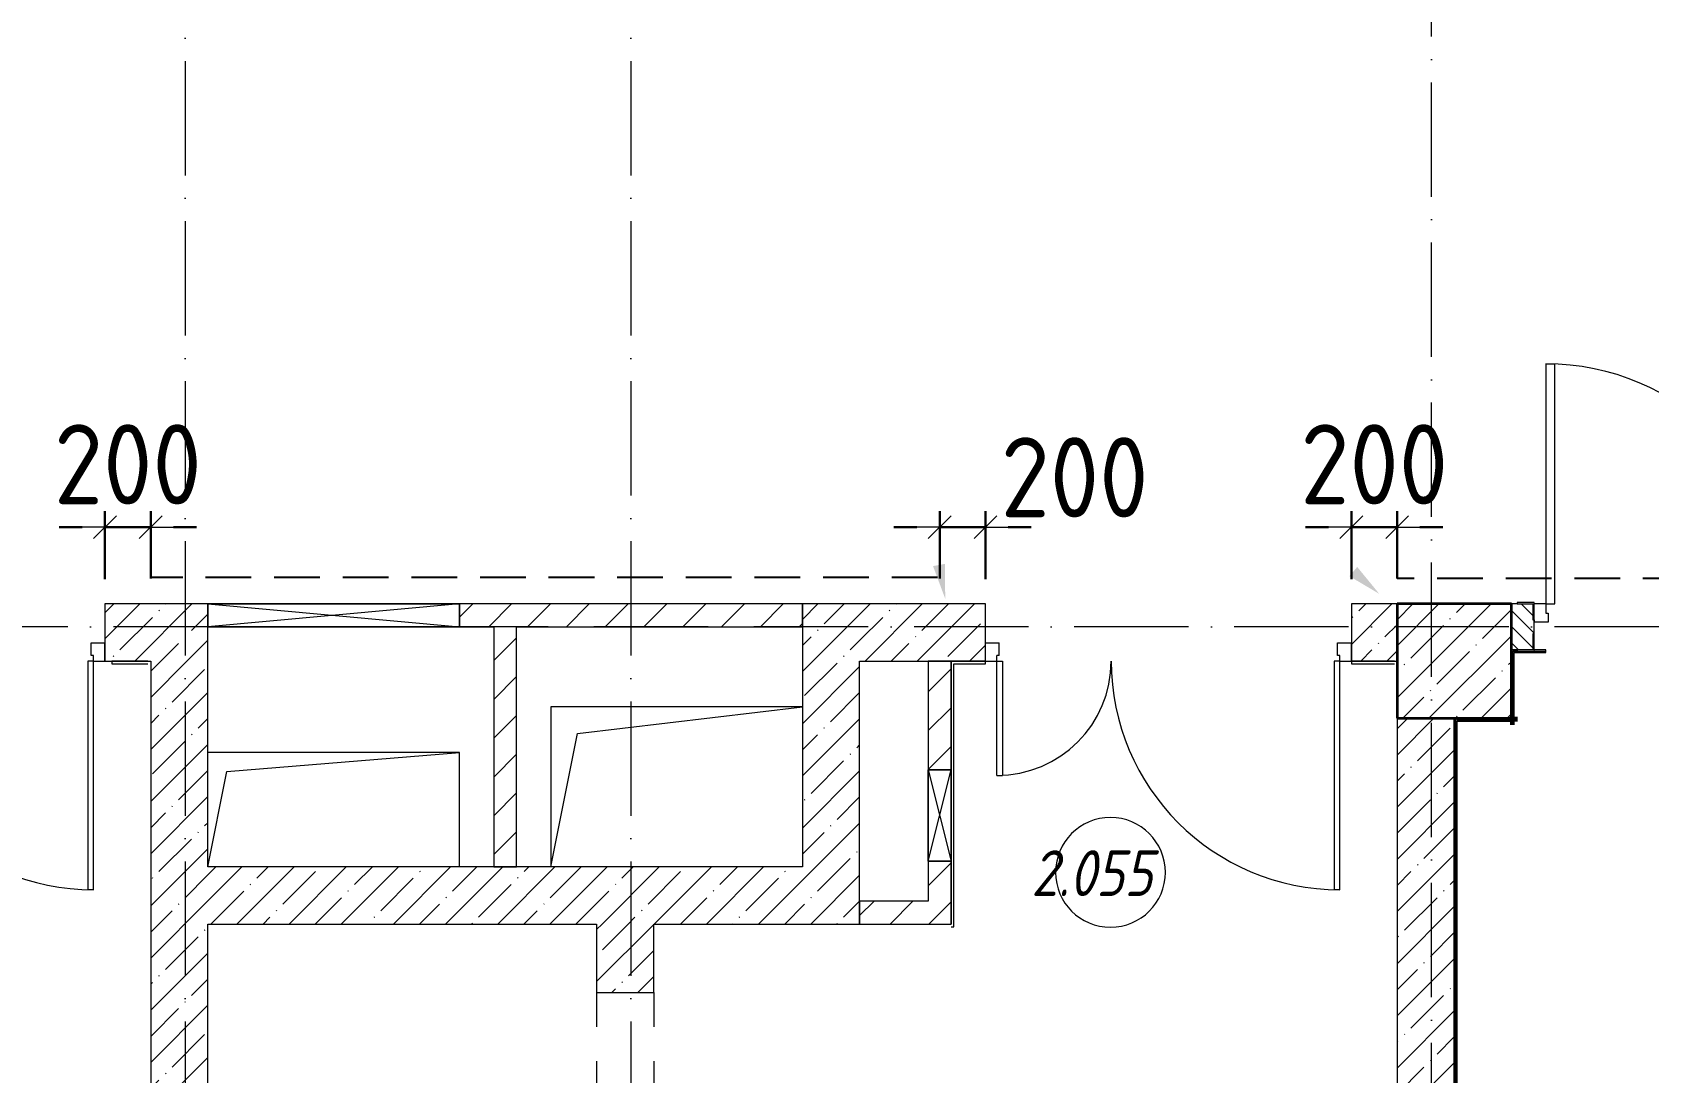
# Model space of a CAD drawing. Header units: millimetres. Extents: x -213536 to 1564669, y -45299 to 942238.
# Drawn here: x 207928 to 214996, y 218665 to 223215 of the extents above; entities that cross this region are included whole.
import ezdxf

# ---------------------------------------------------------------- set-up
doc = ezdxf.new("R2010")
doc.units = ezdxf.units.MM
for name, pattern in [('50_200_ШТРИХ_1Т_ш5_п1_п1_', [700, 500, -100, 0, -100]), ('Штрих короткий', [300, 150, -150]), ('Штриховая _2 мм - 1 мм_', [300, 200, -100])]:
    doc.linetypes.add(name, pattern=pattern)
for name, color, linetype, lineweight in [('0-1', 7, 'Continuous', 5), ('0-2', 7, 'Continuous', 9), ('Каркас_Импост', 7, 'Continuous', 13), ('Марки помещений', 7, 'Continuous', 9), ('Несущие колонны', 7, 'Continuous', 9), ('Несущие колонны-1', 7, 'Continuous', 35), ('Обобщенные модели', 7, 'Continuous', 9), ('Общие ребра', 7, 'Continuous', 9), ('Оси-2', 7, '50_200_ШТРИХ_1Т_ш5_п1_п1_', 9), ('Открывание-1', 7, 'Continuous', 9), ('Панель', 7, 'Continuous', 13), ('Перемычка-1', 7, 'Штрих короткий', 9), ('Размеры', 7, 'Continuous', 15), ('Стены-1', 7, 'Continuous', 13), ('Текстовые примечания', 7, 'Continuous', 9), ('Штриховка разреза-1', 7, 'Continuous', 9), ('Элементы узлов', 7, 'Continuous', 9)]:
    doc.layers.add(name, color=color, linetype=linetype, lineweight=lineweight)
doc.layers.add('Обобщенные модели-2', color=3, linetype='Continuous', lineweight=90, true_color=0x00ff00)
doc.layers.add('СТ-1_1', color=7, linetype='Штриховая _2 мм - 1 мм_', lineweight=90, true_color=0x888888)
doc.layers.get('0-2').off()
doc.styles.add('ISOCPEUR_I_2', font='isocpeui.ttf', dxfattribs={"width": 0.85, "height": 2.3})
doc.styles.add('СПДС', font='isocpeur.ttf', dxfattribs={"width": 0.9})
doc.dimstyles.new('Размера А3', dxfattribs={"dimtxt": 200, "dimasz": 100, "dimexe": 70, "dimexo": 100, "dimgap": 20, "dimtad": 1, "dimdec": 0, "dimrnd": 10, "dimzin": 0, "dimdsep": 46, "dimtxsty": 'СПДС', "dimblk": 'ARROWHEAD_6', "dimcen": 1, "dimclrd": 256, "dimclre": 256, "dimclrt": 256, "dimazin": 0, "dimtfac": 1, "dimtdec": 0, "dimtmove": 2, "dimatfit": 3, "dimfxl": 1, "dimtolj": 1, "dimtzin": 0, "dimarcsym": 0})
pattern_1 = [(45, (0, 0), (-114.0493, 114.0493), []), (45, (114.05, 0), (-114.0493, 114.0493), [201.612, -40.322, 3.353, -36.97])]
pattern_2 = [(45, (0, 0), (-84.8528, 84.8528), [])]

# ---------------------------------------------------------------- blocks, each defined once
blk = doc.blocks.new('Проем_Дверь_Прямоугольный - 1350х2100h_проемы без заполнения-26950587-АИ2_02_План отделки стен 2-го этажа _Часть 2_')
at = {"layer": 'Перемычка-1'}
for p, q in [((675, 125), (-675, 125)), ((675, -125), (-675, -125))]:
    blk.add_line(p, q, dxfattribs=at)
blk = doc.blocks.new('Дверь_СКБ_2Ст_Внутренняя_ШЕР - СОШ_Д-31__Дв_1600x2100h_ЛК_Лифтовой холл _зона безопасности МГН__EIS60-26412756-АИ2_02_План отделки стен 2-го этажа _Часть 2_')
at = {"layer": 'Каркас_Импост'}
for p, q in [((-737.5, 125), (-787.5, 125)), ((-787.5, 125), (-787.5, 45)), ((-737.5, 125), (-737.5, 100)), ((-737.5, 100), (-727.5, 100)), ((-727.5, 100), (-727.5, 45)), ((752.5, 100), (762.5, 100)), ((752.5, 100), (752.5, 45)), ((812.5, 125), (762.5, 125)), ((762.5, 125), (762.5, 100)), ((812.5, 125), (812.5, 45)), ((-727.5, 45), (-787.5, 45)), ((812.5, 45), (752.5, 45))]:
    blk.add_line(p, q, dxfattribs=at)
at = {"layer": 'Открывание-1'}
for centre, radius, start, end in [((-737.5, 125), 1000, 0, 90), ((762.5, 125), 500, 90, 180)]:
    blk.add_arc(centre, radius, start, end, dxfattribs=at)
at = {"layer": 'Панель'}
for p, q in [((-737.5, 1125), (-712.5, 1125)), ((-737.5, 1125), (-737.5, 125)), ((-712.5, 125), (-712.5, 1125)), ((762.5, 625), (737.5, 625)), ((737.5, 125), (737.5, 625)), ((762.5, 625), (762.5, 125)), ((-737.5, 125), (-712.5, 125)), ((762.5, 125), (737.5, 125))]:
    blk.add_line(p, q, dxfattribs=at)
blk = doc.blocks.new('BSC_Колонна _Прямоугольная - 500х500-V94-АИ2_02_План отделки стен 2-го этажа _Часть 2_')
at = {"layer": 'Несущие колонны'}
h = blk.add_hatch(dxfattribs=at)
h.set_pattern_fill('FP_93', color=256, style=0, pattern_type=2)
h.set_pattern_definition([(45, (-7900, -7650), (-114.0493, 114.0493), []), (45, (-7785.95, -7650), (-114.0493, 114.0493), [201.613, -40.323, 3.353, -36.97])])
h.paths.add_polyline_path([(-250, -250), (250, -250), (250, 250), (-250, 250)], flags=0)
at = {"layer": 'Несущие колонны-1'}
for p, q in [((250, 250), (-250, 250)), ((-250, 250), (-250, -250)), ((250, -250), (250, 250)), ((-250, -250), (250, -250))]:
    blk.add_line(p, q, dxfattribs=at)
blk = doc.blocks.new('Дверь_СКБ_1Ст_Внутренняя_ШЕР - СОШ_Д-12_Дв_1150x2100h_С_У учеников_ душевые-28434672-АИ2_02_План отделки стен 2-го этажа _Часть 2_')
at = {"layer": 'Каркас_Импост'}
for p, q in [((-512.5, 100), (-562.5, 100)), ((-512.5, 100), (-512.5, 60)), ((587.5, 100), (537.5, 100)), ((537.5, 100), (537.5, 60)), ((587.5, 100), (587.5, 20)), ((-562.5, 31), (-562.5, 20)), ((-502.5, 20), (-562.5, 20)), ((-512.5, 60), (-502.5, 60)), ((-502.5, 60), (-502.5, 20)), ((527.5, 60), (537.5, 60)), ((527.5, 60), (527.5, 20)), ((587.5, 20), (527.5, 20))]:
    blk.add_line(p, q, dxfattribs=at)
at = {"layer": 'Открывание-1'}
blk.add_arc((-512.5, 100), 1050, 360, 90, dxfattribs=at)
at = {"layer": 'Панель'}
for p, q in [((-512.5, 1150), (-472.5, 1150)), ((-512.5, 1150), (-512.5, 100)), ((-472.5, 100), (-472.5, 1150)), ((-512.5, 100), (-472.5, 100))]:
    blk.add_line(p, q, dxfattribs=at)
blk = doc.blocks.new('Фахверк_СКБ_Уголок - 200_3550_зеркало-28264001-АИ2_02_План отделки стен 2-го этажа _Часть 2_')
at = {"layer": 'Обобщенные модели'}
for p, q in [((200, 156), (125, 156)), ((125, 156), (125, 81)), ((131, 81), (131, 150)), ((131, 150), (200, 150)), ((200, 150), (200, 156)), ((125, 81), (131, 81)), ((131, 19), (125, 19)), ((125, 19), (125, -56)), ((131, -50), (131, 19)), ((125, -56), (200, -56)), ((200, -50), (131, -50)), ((200, -56), (200, -50))]:
    blk.add_line(p, q, dxfattribs=at)
blk = doc.blocks.new('AR_Отверстие прямоугольное _в плите_ - AR_Отверстие прямоугольное _в плите_-30552744-АИ2_02_План отделки стен 2-го этажа _Часть 2_')
at = {"layer": 'Обобщенные модели'}
for p, q in [((550, 350), (-550, 350)), ((-550, 350), (-550, -350)), ((-433.3, 233.3), (550, 350)), ((-550, -350), (-433.3, 233.3))]:
    blk.add_line(p, q, dxfattribs=at)
blk = doc.blocks.new('AR_Отверстие прямоугольное _в плите_ - AR_Отверстие прямоугольное _в плите_-30552508-АИ2_02_План отделки стен 2-го этажа _Часть 2_')
at = {"layer": 'Обобщенные модели'}
for p, q in [((550, 250), (-550, 250)), ((-466.7, 166.7), (550, 250)), ((550, -250), (550, 250)), ((-550, -250), (-466.7, 166.7))]:
    blk.add_line(p, q, dxfattribs=at)
blk = doc.blocks.new('AR_Отверстие прямоугольное _в стене_ - AR_Отверстие прямоугольное _в стене__ОВ-36878146-АИ2_02_План отделки стен 2-го этажа _Часть 2_')
at = {"layer": 'Элементы узлов'}
for p, q in [((-550, -50), (-550, 50)), ((-550, 50), (550, 50)), ((550, 50), (-550, -50)), ((-550, 50), (550, -50)), ((550, 50), (-550, 50)), ((-550, 50), (-550, -50)), ((550, 50), (550, -50)), ((550, -50), (550, 50)), ((550, -50), (-550, -50)), ((-550, -50), (550, -50))]:
    blk.add_line(p, q, dxfattribs=at)
blk = doc.blocks.new('AR_Отверстие прямоугольное _в стене_ - AR_Отверстие прямоугольное _в стене__ОВ-36860920-АИ2_02_План отделки стен 2-го этажа _Часть 2_')
at = {"layer": 'Элементы узлов'}
for p, q in [((-200, -50), (-200, 50)), ((-200, 50), (200, 50)), ((200, 50), (-200, -50)), ((-200, 50), (200, -50)), ((200, 50), (-200, 50)), ((-200, 50), (-200, -50)), ((200, 50), (200, -50)), ((200, -50), (200, 50)), ((200, -50), (-200, -50)), ((-200, -50), (200, -50))]:
    blk.add_line(p, q, dxfattribs=at)
blk = doc.blocks.new('0125-Р-ОО-Ш2-АР-о_23_10_2024_rvt-1-АИ2_02_План отделки стен 2-го этажа _Часть 2_')
at = {"layer": 'Штриховка разреза-1'}
h = blk.add_hatch(dxfattribs=at)
h.set_pattern_fill('FP_1', color=256, style=0, pattern_type=2)
h.set_pattern_definition(pattern_1)
h.paths.add_polyline_path([(2450, 7650), (2450, 7900), (2000, 7900), (2000, 7650), (2200, 7650)], flags=0)
h = blk.add_hatch(dxfattribs=at)
h.set_pattern_fill('FP_3', color=256, style=0, pattern_type=2)
h.set_pattern_definition(pattern_2)
h.paths.add_polyline_path([(5050, 7800), (5050, 7900), (3550, 7900), (3550, 7800), (3800, 7800)], flags=0)
h = blk.add_hatch(dxfattribs=at)
h.set_pattern_fill('FP_1', color=256, style=0, pattern_type=2)
h.set_pattern_definition(pattern_1)
h.paths.add_polyline_path([(5300, 6750), (5300, 7900), (5050, 7900), (5050, 6750), (5275.2, 6750)], flags=0)
h = blk.add_hatch(dxfattribs=at)
h.set_pattern_fill('FP_1', color=256, style=0, pattern_type=2)
h.set_pattern_definition(pattern_1)
h.paths.add_polyline_path([(7650, 7650), (7650, 7900), (7450, 7900), (7450, 7650)], flags=0)
h.paths.add_polyline_path([(5300, 7650), (5850, 7650), (5850, 7900), (5300, 7900)], flags=0)
h = blk.add_hatch(dxfattribs=at)
h.set_pattern_fill('FP_2', color=256, style=0, pattern_type=2)
h.set_pattern_definition([(135, (0, 0), (-35.35534, -35.35534), [])])
h.paths.add_polyline_path([(12750, 7700), (12750, 7900), (12156, 7900), (12156, 7831), (12150, 7831), (12150, 7769), (12156, 7769), (12156, 7700), (12731.1, 7700)], flags=0)
h.paths.add_polyline_path([(9406, 7700), (10994, 7700.7), (10994, 7769), (11000, 7769), (11000, 7831), (10994, 7831), (10994, 7900), (9406, 7899.2), (9406, 7831), (9400, 7831), (9400, 7769), (9406, 7769), (9406, 7740)], flags=0)
h.paths.add_polyline_path([(8175, 7700), (8244, 7700), (8244, 7769), (8250, 7769), (8250, 7831), (8244, 7831), (8244, 7900), (8150, 7900), (8150, 7700)], flags=0)
h = blk.add_hatch(dxfattribs=at)
h.set_pattern_fill('FP_3', color=256, style=0, pattern_type=2)
h.set_pattern_definition(pattern_2)
h.paths.add_polyline_path([(3800, 6750), (3800, 7800), (3700, 7800), (3700, 6750)], flags=0)
h = blk.add_hatch(dxfattribs=at)
h.set_pattern_fill('FP_1', color=256, style=0, pattern_type=2)
h.set_pattern_definition(pattern_1)
h.paths.add_polyline_path([(2246.3, 3550), (2450, 3550), (2450, 7650), (2200, 7650), (2200, 3550)], flags=0)
h = blk.add_hatch(dxfattribs=at)
h.set_pattern_fill('FP_3', color=256, style=0, pattern_type=2)
h.set_pattern_definition(pattern_2)
h.paths.add_polyline_path([(5700, 6500), (5700, 6775), (5600, 6775), (5600, 6500)], flags=0)
h.paths.add_polyline_path([(5700, 7175), (5700, 7650), (5600, 7650), (5600, 7175), (5654.8, 7175)], flags=0)
h = blk.add_hatch(dxfattribs=at)
h.set_pattern_fill('FP_1', color=256, style=0, pattern_type=2)
h.set_pattern_definition(pattern_1)
h.paths.add_polyline_path([(7900, 3800), (7900, 7400), (7650, 7400), (7650, 3800)], flags=0)
h = blk.add_hatch(dxfattribs=at)
h.set_pattern_fill('FP_1', color=256, style=0, pattern_type=2)
h.set_pattern_definition(pattern_1)
h.paths.add_polyline_path([(5275.2, 6500), (5300, 6500), (5300, 6750), (2450, 6750), (2450, 6500), (4400, 6500)], flags=0)
h = blk.add_hatch(dxfattribs=at)
h.set_pattern_fill('FP_3', color=256, style=0, pattern_type=2)
h.set_pattern_definition(pattern_2)
h.paths.add_polyline_path([(5600, 6500), (5600, 6600), (5300, 6600), (5300, 6500)], flags=0)
h = blk.add_hatch(dxfattribs=at)
h.set_pattern_fill('FP_1', color=256, style=0, pattern_type=2)
h.set_pattern_definition(pattern_1)
h.paths.add_polyline_path([(4343.2, 3800), (4400, 3800), (4400, 4850), (4150, 4850), (4150, 3800)], flags=0)
h.paths.add_polyline_path([(4400, 6200), (4400, 6500), (4150, 6500), (4150, 6200)], flags=0)
at = {"layer": 'Стены-1'}
for p, q in [((2450, 7900), (2000, 7900)), ((2000, 7900), (2000, 7650)), ((5050, 7900), (3550, 7900)), ((5050, 7900), (5050, 6750)), ((5300, 7900), (5050, 7900)), ((5050, 7800), (5050, 7900)), ((5850, 7900), (5300, 7900)), ((5850, 7650), (5850, 7900)), ((7650, 7900), (7450, 7900)), ((7450, 7900), (7450, 7650)), ((8175, 7900), (8150, 7900)), ((2450, 7650), (2450, 7800)), ((3550, 7800), (3700, 7800)), ((3700, 7800), (3700, 6750)), ((3800, 7800), (5050, 7800)), ((3800, 6750), (3800, 7800)), ((8250, 7769), (8250, 7831)), ((2000, 7650), (2200, 7650)), ((2200, 7650), (2200, 3550)), ((2450, 6750), (2450, 7650)), ((5300, 6750), (5300, 7650)), ((5300, 7650), (5850, 7650)), ((5700, 7650), (5600, 7650)), ((5600, 7650), (5600, 7175)), ((5700, 7175), (5700, 7650)), ((7450, 7650), (7650, 7650)), ((8150, 7700), (8175, 7700)), ((7650, 7400), (7650, 3800)), ((7900, 3800), (7900, 7400)), ((5050, 6750), (2450, 6750)), ((3700, 6750), (3800, 6750)), ((5300, 6500), (5300, 6750)), ((5600, 6775), (5600, 6600)), ((5700, 6500), (5700, 6775)), ((5600, 6600), (5300, 6600)), ((5300, 6600), (5300, 6500)), ((2450, 3800), (2450, 6500)), ((2450, 6500), (4150, 6500)), ((4150, 6500), (4150, 6200)), ((4400, 6500), (5300, 6500)), ((4400, 6200), (4400, 6500)), ((5300, 6500), (5600, 6500)), ((5600, 6500), (5700, 6500)), ((4150, 6200), (4400, 6200))]:
    blk.add_line(p, q, dxfattribs=at)
at = {"layer": '0-2'}
for name, p in [('Дверь_СКБ_1Ст_Внутренняя_ШЕР - СОШ_Д-12_Дв_1150x2100h_С_У учеников_ душевые-28434672-АИ2_02_План отделки стен 2-го этажа _Часть 2_', (8812.5, 7800)), ('AR_Отверстие прямоугольное _в стене_ - AR_Отверстие прямоугольное _в стене__ОВ-36878146-АИ2_02_План отделки стен 2-го этажа _Часть 2_', (3000, 7850)), ('BSC_Колонна _Прямоугольная - 500х500-V94-АИ2_02_План отделки стен 2-го этажа _Часть 2_', (7900, 7650)), ('AR_Отверстие прямоугольное _в плите_ - AR_Отверстие прямоугольное _в плите_-30552744-АИ2_02_План отделки стен 2-го этажа _Часть 2_', (4500, 7100)), ('AR_Отверстие прямоугольное _в плите_ - AR_Отверстие прямоугольное _в плите_-30552508-АИ2_02_План отделки стен 2-го этажа _Часть 2_', (3000, 7000))]:
    blk.add_blockref(name, p, dxfattribs=at)
for name, p, rotation in [('Фахверк_СКБ_Уголок - 200_3550_зеркало-28264001-АИ2_02_План отделки стен 2-го этажа _Часть 2_', (8375, 7850), 180), ('Дверь_СКБ_2Ст_Внутренняя_ШЕР - СОШ_Д-31__Дв_1600x2100h_ЛК_Лифтовой холл _зона безопасности МГН__EIS60-26412756-АИ2_02_План отделки стен 2-го этажа _Часть 2_', (1212.5, 7775), 180), ('Дверь_СКБ_2Ст_Внутренняя_ШЕР - СОШ_Д-31__Дв_1600x2100h_ЛК_Лифтовой холл _зона безопасности МГН__EIS60-26412756-АИ2_02_План отделки стен 2-го этажа _Часть 2_', (6662.5, 7775), 180), ('AR_Отверстие прямоугольное _в стене_ - AR_Отверстие прямоугольное _в стене__ОВ-36860920-АИ2_02_План отделки стен 2-го этажа _Часть 2_', (5650, 6975), 89.99999999999993), ('Проем_Дверь_Прямоугольный - 1350х2100h_проемы без заполнения-26950587-АИ2_02_План отделки стен 2-го этажа _Часть 2_', (4275, 5525), 89.99999999999991)]:
    blk.add_blockref(name, p, dxfattribs=dict(at, rotation=rotation))
blk = doc.blocks.new('101_Уголок настенный вертикальный_Металл-ПМЮ-02_ - Металл-ПО-97-02_мерседес-21319923-АИ2_02_План отделки стен 2-го этажа _Часть 2_')
at = {"layer": 'Обобщенные модели-2'}
for p, q in [((145, 8), (125, 8)), ((125, 8), (125, -12)), ((127, -12), (127, 6)), ((127, 6), (145, 6)), ((145, 6), (145, 8)), ((125, -12), (127, -12))]:
    blk.add_line(p, q, dxfattribs=at)
blk = doc.blocks.new('AI_Марка_Помещение_х1__Общий_E___ISO-2_1K_ - Номер-16210215-АИ2_02_План отделки стен 2-го этажа _Часть 2_')
at = {"layer": 'Марки помещений'}
for start, end in [(360, 180), (180, 360)]:
    blk.add_arc((0.039, 0.312), 2.4, start, end, dxfattribs=at)
blk = doc.blocks.new('ARROWHEAD_6')
at = {"color": 0, "linetype": 'Continuous'}
for p, q in [((0, 0), (-1, 0)), ((-0.5, -0.5), (0.5, 0.5))]:
    blk.add_line(p, q, dxfattribs=at)
blk = doc.blocks.new('*D3097')
at = {"layer": 'Defpoints', "color": 0, "transparency": 16777216}
for p in [(208445.6, 221050.8), (208245.6, 220723.2), (208445.6, 220727.2)]:
    blk.add_point(p, dxfattribs=at)
at = {"layer": 'Размеры', "lineweight": -2, "transparency": 16777216}
for p, q in [((208245.6, 220823.2), (208245.6, 221120.8)), ((208445.6, 220827.2), (208445.6, 221120.8)), ((208145.6, 221050.8), (208045.6, 221050.8)), ((208245.6, 221050.8), (208445.6, 221050.8)), ((208545.6, 221050.8), (208645.6, 221050.8))]:
    blk.add_line(p, q, dxfattribs=at)
at = {"layer": 'Размеры', "lineweight": -2, "transparency": 16777216, "xscale": 100, "yscale": 100, "zscale": 100}
blk.add_blockref('ARROWHEAD_6', (208245.6, 221050.8), dxfattribs=at)
at = {"layer": 'Размеры', "lineweight": -2, "transparency": 16777216, "xscale": 100, "yscale": 100, "zscale": 100, "rotation": 180}
blk.add_blockref('ARROWHEAD_6', (208445.6, 221050.8), dxfattribs=at)
at = {"layer": 'Размеры', "lineweight": 25, "transparency": 16777216, "insert": (208345.6, 221325.8), "char_height": 350, "width": 1.866, "attachment_point": 5, "style": 'СПДС'}
blk.add_mtext('\\A1;200', dxfattribs=at)
blk = doc.blocks.new('*D3100')
at = {"layer": 'Defpoints', "color": 0, "transparency": 16777216}
for p in [(212095.6, 221050.8), (211895.6, 220727.2), (212095.6, 220723.2)]:
    blk.add_point(p, dxfattribs=at)
at = {"layer": 'Размеры', "lineweight": -2, "transparency": 16777216}
for p, q in [((211895.6, 220827.2), (211895.6, 221120.8)), ((212095.6, 220823.2), (212095.6, 221120.8)), ((211795.6, 221050.8), (211695.6, 221050.8)), ((211895.6, 221050.8), (212095.6, 221050.8)), ((212195.6, 221050.8), (212295.6, 221050.8))]:
    blk.add_line(p, q, dxfattribs=at)
at = {"layer": 'Размеры', "lineweight": -2, "transparency": 16777216, "xscale": 100, "yscale": 100, "zscale": 100}
blk.add_blockref('ARROWHEAD_6', (211895.6, 221050.8), dxfattribs=at)
at = {"layer": 'Размеры', "lineweight": -2, "transparency": 16777216, "xscale": 100, "yscale": 100, "zscale": 100, "rotation": 180}
blk.add_blockref('ARROWHEAD_6', (212095.6, 221050.8), dxfattribs=at)
at = {"layer": 'Размеры', "lineweight": 25, "transparency": 16777216, "insert": (212161.9, 221444.1), "char_height": 350, "width": 1.866, "attachment_point": 1, "line_spacing_factor": 1.149209, "style": 'СПДС'}
blk.add_mtext('\\A1;200', dxfattribs=at)
blk = doc.blocks.new('*D3101')
at = {"layer": 'Defpoints', "color": 0, "transparency": 16777216}
for p in [(213895.6, 221050.8), (213695.6, 220723.2), (213895.6, 220727.2)]:
    blk.add_point(p, dxfattribs=at)
at = {"layer": 'Размеры', "lineweight": -2, "transparency": 16777216}
for p, q in [((213695.6, 220823.2), (213695.6, 221120.8)), ((213895.6, 220827.2), (213895.6, 221120.8)), ((213595.6, 221050.8), (213495.6, 221050.8)), ((213695.6, 221050.8), (213895.6, 221050.8)), ((213995.6, 221050.8), (214095.6, 221050.8))]:
    blk.add_line(p, q, dxfattribs=at)
at = {"layer": 'Размеры', "lineweight": -2, "transparency": 16777216, "xscale": 100, "yscale": 100, "zscale": 100}
blk.add_blockref('ARROWHEAD_6', (213695.6, 221050.8), dxfattribs=at)
at = {"layer": 'Размеры', "lineweight": -2, "transparency": 16777216, "xscale": 100, "yscale": 100, "zscale": 100, "rotation": 180}
blk.add_blockref('ARROWHEAD_6', (213895.6, 221050.8), dxfattribs=at)
at = {"layer": 'Размеры', "lineweight": 25, "transparency": 16777216, "insert": (213795.6, 221325.8), "char_height": 350, "width": 1.866, "attachment_point": 5, "style": 'СПДС'}
blk.add_mtext('\\A1;200', dxfattribs=at)
blk = doc.blocks.new('Оси1')
at = {"layer": 'Оси-2'}
for p, q in [((208595.6, 264395.4), (208595.6, 210594.5)), ((210545.6, 264395.4), (210545.6, 210594.5)), ((214045.6, 210594.5), (214045.6, 264395.4)), ((297695.6, 220615.2), (203926.8, 220615.2))]:
    blk.add_line(p, q, dxfattribs=at)
at = {"layer": 'Размеры', "lineweight": 25}
for base, p1, p2, picture, middle in [((208445.6, 221050.8), (208245.6, 220723.2), (208445.6, 220727.2), '*D3097', (208345.6, 221325.8)), ((213895.6, 221050.8), (213695.6, 220723.2), (213895.6, 220727.2), '*D3101', (213795.6, 221325.8))]:
    dim = blk.add_linear_dim(base=base, p1=p1, p2=p2, dimstyle='Размера А3', override={"dimtxt": 350}, dxfattribs=at)
    dim.commit()
    dim.dimension.update_dxf_attribs({"geometry": picture, "text_midpoint": middle})
dim = blk.add_linear_dim(base=(212095.6, 221050.8), p1=(211895.6, 220727.2), p2=(212095.6, 220723.2), dimstyle='Размера А3', override={"dimtxt": 350}, dxfattribs=at)
dim.commit()
dim.dimension.update_dxf_attribs({"geometry": '*D3100', "text_midpoint": (212461.2, 221210.7), "dimtype": 160})

msp = doc.modelspace()

# ---------------------------------------------------------------- hatches: boundary and pattern name
at = {"layer": 'Текстовые примечания'}
for points in [[(211919.7, 220738.1), (211918.5, 220890.4), (211866.5, 220880.8)], [(213817.7, 220759.2), (213721.2, 220877), (213686.7, 220836.9)]]:
    msp.add_hatch(color=256, dxfattribs=at).paths.add_polyline_path(points, flags=0)

# ---------------------------------------------------------------- linework, layer by layer
at = {"layer": 'Общие ребра'}
for p, q in [((214402.6, 220215.2), (214402.6, 220508.2)), ((214402.6, 220508.2), (214545.6, 220508.2)), ((214150.6, 220215.2), (214150.6, 213295.2)), ((214157.6, 220208.2), (214395.6, 220208.2)), ((214157.6, 220208.2), (214157.6, 220203.2))]:
    msp.add_line(p, q, dxfattribs=at)
at = {"layer": 'СТ-1_1', "lineweight": 25}
for p, q in [((211885.6, 220831.2), (208445.6, 220831.2)), ((216970.6, 220827.2), (213895.6, 220827.2))]:
    msp.add_line(p, q, dxfattribs=at)
at = {"layer": 'Стены-1'}
for p, q in [((214420.6, 220515.2), (214395.6, 220515.2)), ((214545.6, 220515.2), (214495.6, 220515.2)), ((214545.6, 220503.2), (214545.6, 220515.2)), ((208433.6, 220465.2), (208275.7, 220465.2)), ((208275.7, 220465.2), (208275.7, 220453.2)), ((208275.7, 220453.2), (208433.6, 220453.2)), ((211945.6, 220465.2), (211945.6, 219990.2)), ((212095.6, 220465.2), (211945.6, 220465.2)), ((211957.6, 219303.2), (211957.6, 220453.2)), ((211957.6, 220453.2), (212095.6, 220453.2)), ((212095.6, 220453.2), (212095.6, 220465.2)), ((213883.6, 220465.2), (213695.6, 220465.2)), ((213695.6, 220465.2), (213695.6, 220453.2)), ((213695.6, 220453.2), (213883.6, 220453.2)), ((214407.6, 220215.2), (214407.6, 220503.2)), ((214407.6, 220503.2), (214545.6, 220503.2)), ((214145.6, 220215.2), (214145.6, 213295.2)), ((214157.6, 213315.2), (214157.6, 220203.2)), ((214157.6, 220203.2), (214395.6, 220203.2)), ((214395.6, 220215.2), (214407.6, 220215.2)), ((214395.6, 220203.2), (214395.6, 220215.2)), ((211945.6, 219590.2), (211945.6, 219315.2)), ((211945.6, 219303.2), (211957.6, 219303.2))]:
    msp.add_line(p, q, dxfattribs=at)

# ---------------------------------------------------------------- block references
at = {"color": 2, "lineweight": 30}
msp.add_blockref('Оси1', (0, 0), dxfattribs=at)
at = {"layer": '0-1'}
msp.add_blockref('0125-Р-ОО-Ш2-АР-о_23_10_2024_rvt-1-АИ2_02_План отделки стен 2-го этажа _Часть 2_', (206245.6, 212815.2), dxfattribs=at)
at = {"layer": 'Марки помещений', "xscale": 99.99999999999993, "yscale": 99.99999999999993, "zscale": 99.99999999999993}
msp.add_blockref('AI_Марка_Помещение_х1__Общий_E___ISO-2_1K_ - Номер-16210215-АИ2_02_План отделки стен 2-го этажа _Часть 2_', (212638.3, 219510), dxfattribs=at)
at = {"layer": 'Обобщенные модели-2', "rotation": 180}
msp.add_blockref('101_Уголок настенный вертикальный_Металл-ПМЮ-02_ - Металл-ПО-97-02_мерседес-21319923-АИ2_02_План отделки стен 2-го этажа _Часть 2_', (214534.6, 220209.2), dxfattribs=at)

# ---------------------------------------------------------------- texts
at = {"layer": 'Марки помещений', "insert": (212295.7, 219637.9), "char_height": 200, "width": 785.654, "attachment_point": 1, "style": 'ISOCPEUR_I_2'}
msp.add_mtext('2.055', dxfattribs=at)

doc.saveas('drawing.dxf')
